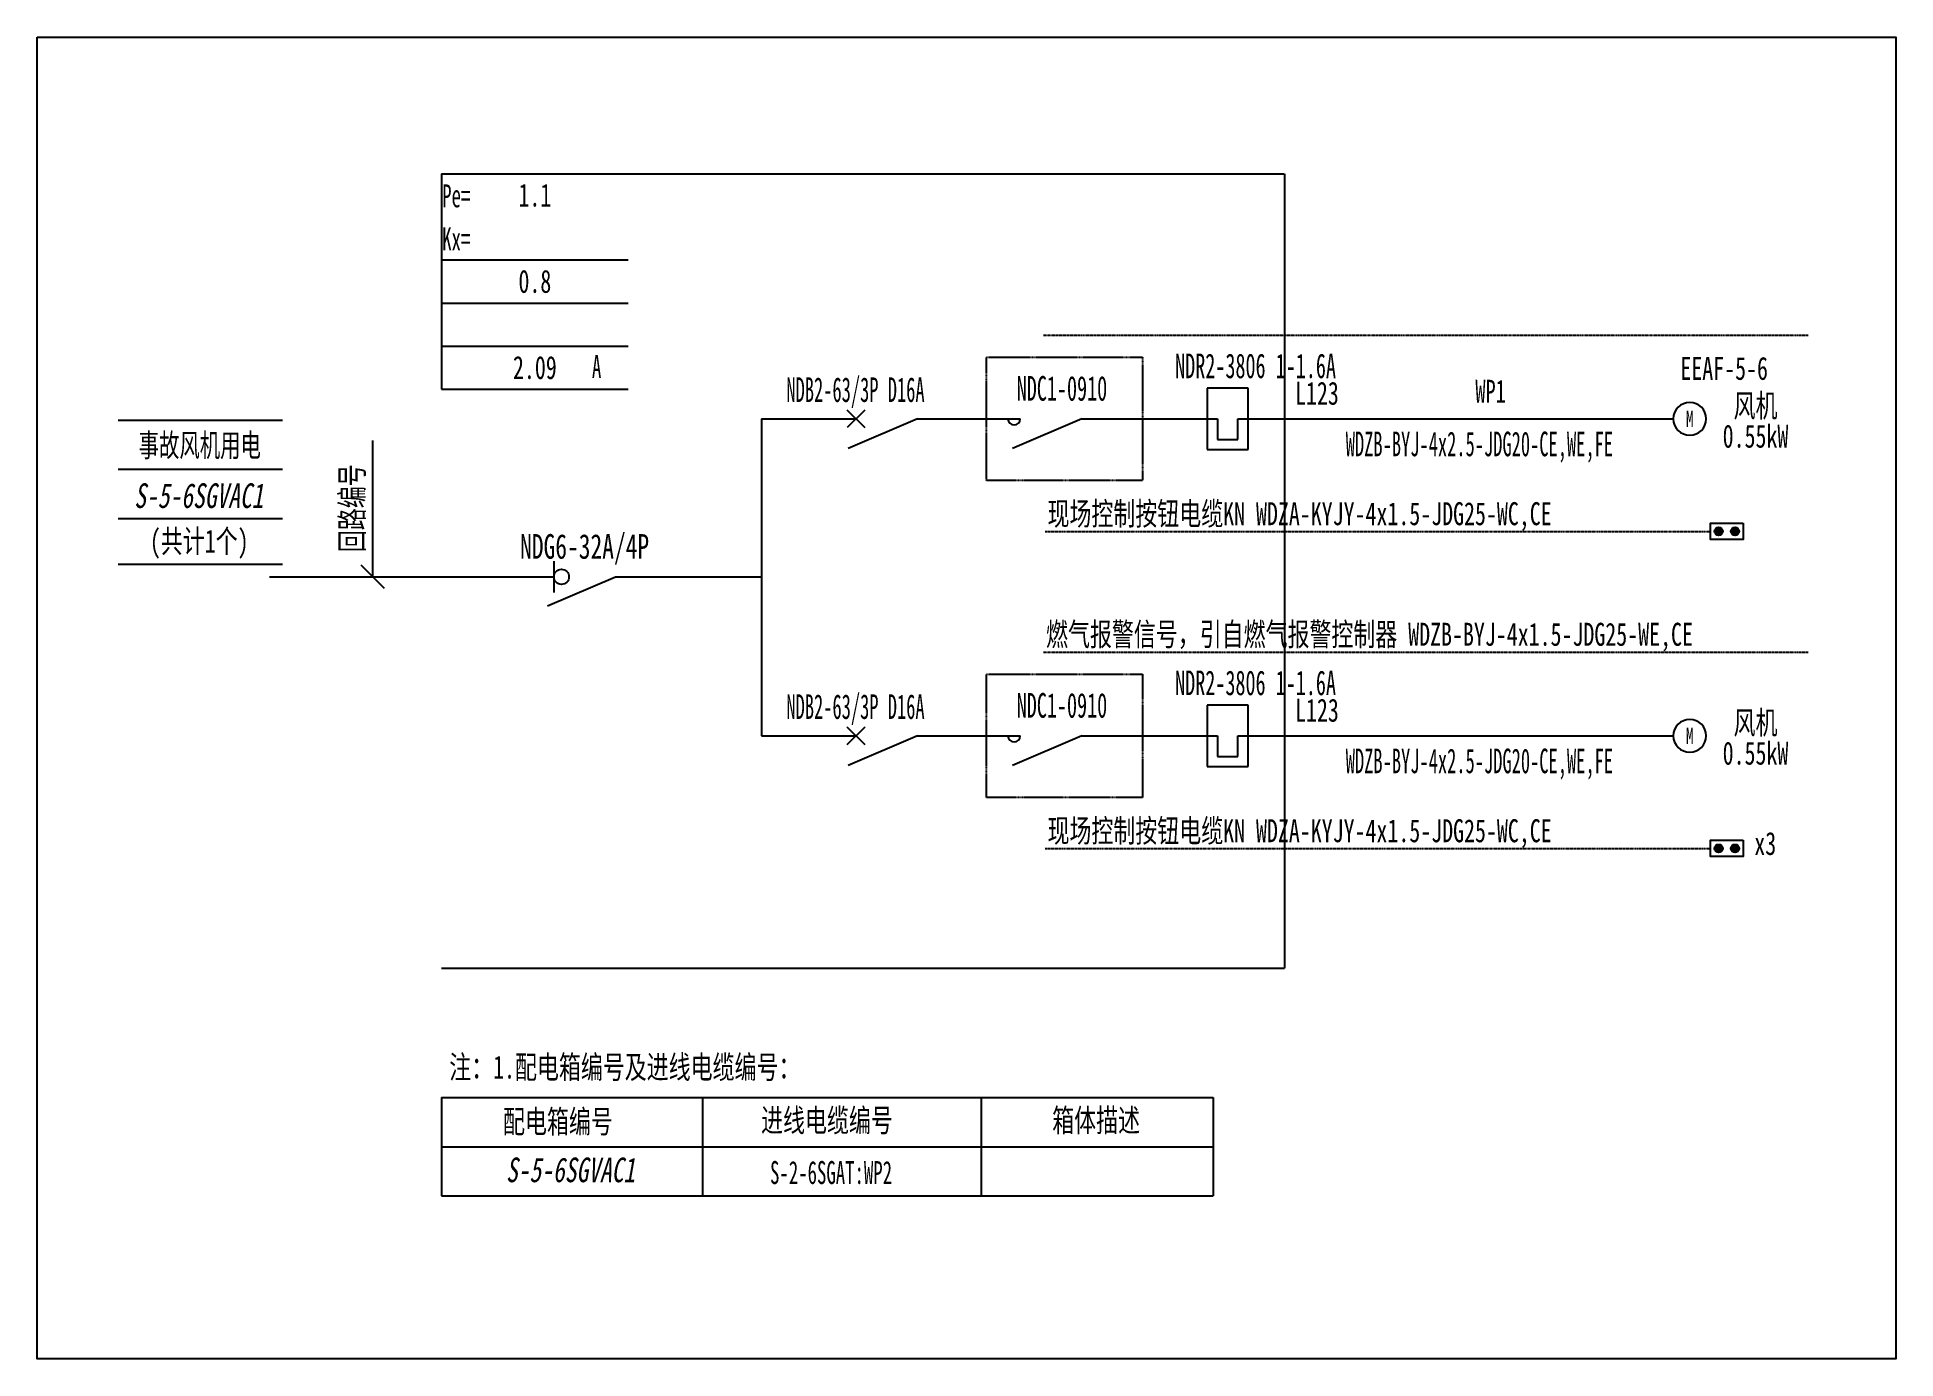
# Model space of a CAD drawing. Extents: x 318530 to 320966, y 364366 to 366098.
import ezdxf
from ezdxf.enums import TextEntityAlignment as Align

# ---------------------------------------------------------------- set-up
doc = ezdxf.new("R2010")
doc.units = 0
doc.header["$MEASUREMENT"] = 0
for name, pattern in [('DASH', [0.35, 0.25, -0.1]), ('DASHDOT', [1, 0.5, -0.25, 0, -0.25]), ('DASHED', [0.75, 0.5, -0.25])]:
    doc.linetypes.add(name, pattern=pattern)
for name, color, linetype in [('D_E_Eqpm(强电设备)', 100, 'Continuous'), ('D_E_Eqpm（强电设备）', 100, 'Continuous'), ('D_E_Text(强电文字)', 51, 'Continuous'), ('D_E_Text（强电文字）', 51, 'Continuous'), ('D_E_Wire(强电线缆)', 10, 'Continuous'), ('D_E_Wire（强电线缆）', 10, 'Continuous'), ('D_T_TableDim(表格尺寸)', 255, 'Continuous'), ('D_T_TableDim（表格尺寸）', 255, 'Continuous'), ('系统图', 220, 'Continuous')]:
    doc.layers.add(name, color=color, linetype=linetype)
doc.styles.add('$1$电气', font='', dxfattribs={"width": 0.7})
doc.styles.add('$1$电气箱', font='simhei.ttf', dxfattribs={"width": 0.8, "oblique": 10})
doc.styles.add('$3$电气', font='', dxfattribs={"width": 0.7})
doc.styles.add('电气', font='', dxfattribs={"width": 0.7})
doc.styles.add('电气箱', font='simhei.ttf', dxfattribs={"width": 0.8, "oblique": 10})
doc.styles.get('$1$电气').set_extended_font_data('SimSun')
doc.styles.get('$3$电气').set_extended_font_data('SimSun')
doc.styles.get('电气').set_extended_font_data('SimSun')

# ---------------------------------------------------------------- blocks, each defined once
blk = doc.blocks.new('1')
at = {"layer": 'D_E_Eqpm(强电设备)'}
for p, q in [((-314387, 61832), (-314387, 61082)), ((-313887, 61832), (-314387, 61832)), ((-313887, 61082), (-313887, 61832)), ((-314262, 61457), (-314262, 61207)), ((-314012, 61207), (-314012, 61457)), ((-314262, 61207), (-314012, 61207)), ((-314387, 61082), (-313887, 61082))]:
    blk.add_line(p, q, dxfattribs=at)
blk = doc.blocks.new('电机')
at = {"layer": 'D_E_Eqpm（强电设备）'}
for start, end in [(90, 180), (180, 270), (0, 90), (270, 0)]:
    blk.add_arc((0, 0), 200, start, end, dxfattribs=at)
at = {"layer": 'D_E_Eqpm（强电设备）', "color": 51, "style": '电气', "width": 0.7}
blk.add_text('M', height=200, dxfattribs=at).set_placement((0, 0), align=Align.MIDDLE)
blk = doc.blocks.new('电机启停按钮')
at = {"layer": 'D_E_Eqpm（强电设备）'}
for points in [[(150, 300, 1), (50, 300, 1)], [(50, 100, 1), (150, 100, 1)]]:
    blk.add_hatch(color=51, dxfattribs=at).paths.add_polyline_path(points)
blk.add_lwpolyline([(0, 400), (200, 400), (200, 0), (0, 0)], close=True, dxfattribs=at)
for centre in [(100, 300), (100, 100)]:
    blk.add_circle(centre, 50, dxfattribs=at)

msp = doc.modelspace()

# ---------------------------------------------------------------- linework, layer by layer
at = {"linetype": 'DASHED'}
for p, q in [((319060.4, 365919.5), (320165.4, 365919.5)), ((320165.4, 365919.5), (320165.4, 364877.7)), ((320165.4, 364877.7), (319060.4, 364877.7))]:
    msp.add_line(p, q, dxfattribs=at)
at = {"layer": 'D_E_Eqpm(强电设备)', "color": 100}
for p, q in [((319615.1, 365586.8), (319592.3, 365609.6)), ((319615.1, 365609.6), (319592.3, 365586.8)), ((319592.3, 365609.6), (319615.1, 365586.8)), ((319684.4, 365598.2), (319593.3, 365559.2)), ((319899.7, 365598.2), (319808.6, 365559.2)), ((319592.3, 365171.3), (319615.1, 365194.1)), ((319615.1, 365171.3), (319592.3, 365194.1)), ((319615.1, 365194.1), (319592.3, 365171.3)), ((319592.3, 365194.1), (319615.1, 365171.3)), ((319684.4, 365182.7), (319593.3, 365143.7)), ((319899.7, 365182.7), (319808.6, 365143.7))]:
    msp.add_line(p, q, dxfattribs=at)
for centre in [(319810.9, 365598.2), (319810.9, 365182.7)]:
    msp.add_arc(centre, 8.07, 180, 0, dxfattribs=at)
at = {"layer": 'D_E_Eqpm（强电设备）'}
msp.add_line((319207.6, 365411.5), (319207.6, 365370.7), dxfattribs=at)
at = {"layer": 'D_E_Eqpm（强电设备）', "color": 100}
msp.add_line((319199.3, 365352.9), (319288.4, 365391.1), dxfattribs=at)
at = {"layer": 'D_E_Eqpm（强电设备）'}
msp.add_circle((319217.6, 365391.1), 9.92, dxfattribs=at)
at = {"layer": 'D_E_Text（强电文字）'}
for p, q in [((319060.4, 365919.5), (319060.4, 365637)), ((319060.4, 365806.5), (319305.2, 365806.5)), ((319060.4, 365750), (319305.2, 365750)), ((319060.4, 365693.5), (319305.2, 365693.5)), ((319060.4, 365637), (319305.2, 365637)), ((318970.5, 365391.1), (318970.5, 365569.7)), ((318985.7, 365375.8), (318955.2, 365406.3))]:
    msp.add_line(p, q, dxfattribs=at)
at = {"layer": 'D_E_Wire(强电线缆)', "color": 10}
for p, q in [((319479.8, 365598.2), (319603.7, 365598.2)), ((319684.4, 365598.2), (319819, 365598.2)), ((319899.7, 365598.2), (320077.3, 365598.2)), ((320104.2, 365598.2), (320674.9, 365598.2)), ((319479.8, 365182.7), (319603.7, 365182.7)), ((319684.4, 365182.7), (319819, 365182.7)), ((319899.7, 365182.7), (320077.3, 365182.7)), ((320104.2, 365182.7), (320674.9, 365182.7))]:
    msp.add_line(p, q, dxfattribs=at)
at = {"layer": 'D_E_Wire（强电线缆）', "linetype": 'DASHDOT', "ltscale": 0.5}
for p, q in [((319849.6, 365708), (320851.8, 365708)), ((319851.7, 365450.6), (320723.5, 365450.6)), ((319849.6, 365292.5), (320851.8, 365292.5)), ((319851.7, 365035.1), (320723.5, 365035.1))]:
    msp.add_line(p, q, dxfattribs=at)
at = {"layer": 'D_E_Wire（强电线缆）'}
for p, q in [((319479.8, 365598.2), (319479.8, 365182.7)), ((318835, 365391.1), (319207.6, 365391.1)), ((319288.4, 365391.1), (319479.8, 365391.1))]:
    msp.add_line(p, q, dxfattribs=at)
at = {"layer": 'D_T_TableDim(表格尺寸)', "linetype": 'DASH', "elevation": 0}
for points in [[(319774.5, 365678.9), (319979, 365678.9), (319979, 365517.5), (319774.5, 365517.5)], [(319774.5, 365263.4), (319979, 365263.4), (319979, 365102), (319774.5, 365102)]]:
    msp.add_lwpolyline(points, close=True, dxfattribs=at)
at = {"layer": 'D_T_TableDim（表格尺寸）', "color": 255}
for p, q in [((318636.8, 365596.6), (318852.1, 365596.6)), ((318636.8, 365532), (318852.1, 365532)), ((318636.8, 365467.4), (318852.1, 365467.4)), ((318636.8, 365407.5), (318852.1, 365407.5))]:
    msp.add_line(p, q, dxfattribs=at)
at = {"layer": 'D_T_TableDim（表格尺寸）', "ltscale": 3.5}
for p, q in [((319060.4, 364708.6), (320072, 364708.6)), ((319060.4, 364708.6), (319060.4, 364579.5)), ((319402.4, 364708.6), (319402.4, 364579.5)), ((319767.6, 364708.6), (319767.6, 364579.5)), ((320072, 364708.6), (320072, 364579.5)), ((319060.4, 364644.1), (320072, 364644.1)), ((319060.4, 364644.1), (320072, 364644.1)), ((319402.4, 364644.1), (319402.4, 364579.5)), ((319060.4, 364579.5), (320072, 364579.5))]:
    msp.add_line(p, q, dxfattribs=at)
at = {"layer": '系统图', "ltscale": 9973.992009}
msp.add_lwpolyline([(318530.5, 366098.5), (320966.5, 366098.5), (320966.5, 364366), (318530.5, 364366)], close=True, dxfattribs=at)

# ---------------------------------------------------------------- block references
at = {"layer": 'D_E_Eqpm(强电设备)', "color": 100, "xscale": 0.1076289442000022, "yscale": 0.1076289442000022, "zscale": 0.1076289442000022}
for p in [(353901, 358983.6), (353901, 358568.1)]:
    msp.add_blockref('1', p, dxfattribs=at)
at = {"layer": 'D_E_Eqpm（强电设备）', "xscale": 0.1076289442000022, "yscale": 0.1076289442000022, "zscale": 0.1076289442000022}
for p in [(320696.4, 365598.2), (320696.4, 365182.7)]:
    msp.add_blockref('电机', p, dxfattribs=at)
at = {"layer": 'D_E_Eqpm（强电设备）', "xscale": 0.1076289442000022, "yscale": 0.1076289442000022, "zscale": 0.1076289442000022, "rotation": 270}
for p in [(320723.5, 365461.4), (320723.5, 365045.8)]:
    msp.add_blockref('电机启停按钮', p, dxfattribs=at)

# ---------------------------------------------------------------- texts
at = {"layer": 'D_E_Text(强电文字)', "color": 51, "style": '电气'}
for s, height, width, p in [('NDR2-3806 1-1.6A', 32.289, 0.6, (320021.9, 365651.5)), ('NDB2-63/3P D16A', 32.289, 0.55, (319512.4, 365620.3)), ('NDC1-0910', 32.29, 0.6, (319814.3, 365622)), ('NDR2-3806 1-1.6A', 32.289, 0.6, (320021.9, 365236)), ('NDB2-63/3P D16A', 32.289, 0.55, (319512.4, 365204.8)), ('NDC1-0910', 32.29, 0.6, (319814.3, 365206.5))]:
    msp.add_text(s, height=height, dxfattribs=dict(at, width=width)).set_placement(p)
at = {"layer": 'D_E_Text(强电文字)', "color": 51, "style": '电气', "width": 0.55}
for p in [(320420.7, 365561.4), (320420.7, 365145.9)]:
    msp.add_text('WDZB-BYJ-4x2.5-JDG20-CE,WE,FE', height=32.289, dxfattribs=at).set_placement(p, align=Align.MIDDLE)
at = {"layer": 'D_E_Text(强电文字)', "color": 51, "style": '$3$电气', "width": 0.7}
msp.add_text('NDG6-32A/4P', height=32.289, dxfattribs=at).set_placement((319248, 365414.8), align=Align.CENTER)
at = {"layer": 'D_E_Text（强电文字）', "linetype": 'Continuous', "style": '电气', "width": 0.6}
for s, height, p in [('Pe=', 30.14, (319061.3, 365875.5)), ('Kx=', 30.14, (319061.3, 365818.9)), ('A', 30.1, (319257.6, 365651.7))]:
    msp.add_text(s, height=height, dxfattribs=at).set_placement(p)
at = {"layer": 'D_E_Text（强电文字）'}
for s, height, style, width, p in [('EEAF-5-6', 30.14, '电气', 0.7, (320684.1, 365649.3)), ('L123', 30.14, '电气', 0.7, (320179.1, 365616.7)), ('WP1', 30.14, '$1$电气', 0.65, (320415.4, 365619.3)), ('现场控制按钮电缆KN WDZA-KYJY-4x1.5-JDG25-WC,CE', 30.136, '电气', 0.7, (319854.7, 365458.8)), ('燃气报警信号，引自燃气报警控制器 WDZB-BYJ-4x1.5-JDG25-WE,CE', 30.136, '电气', 0.7, (319852.7, 365300.7)), ('L123', 30.14, '电气', 0.7, (320179.1, 365201.2)), ('现场控制按钮电缆KN WDZA-KYJY-4x1.5-JDG25-WC,CE', 30.136, '电气', 0.7, (319854.7, 365043.2)), ('x3', 30.14, '电气', 0.7, (320781, 365026.5)), ('注：1.配电箱编号及进线电缆编号：', 30.136, '电气', 0.7, (319070.5, 364733.4))]:
    msp.add_text(s, height=height, dxfattribs=dict(at, style=style, width=width)).set_placement(p)
for s, height, style, width, p in [('风机', 30.14, '电气', 0.7, (320782.6, 365616)), ('事故风机用电', 30.14, '$1$电气', 0.65, (318743.6, 365564.1)), ('0.55kW', 30.14, '电气', 0.7, (320782.6, 365575.9)), ('风机', 30.14, '电气', 0.7, (320782.6, 365200.5)), ('0.55kW', 30.14, '电气', 0.7, (320782.6, 365160.4)), ('配电箱编号', 30.14, '电气', 0.7, (319213, 364677.7)), ('进线电缆编号', 30.14, '电气', 0.7, (319565.6, 364679.3)), ('箱体描述', 30.14, '电气', 0.7, (319918.4, 364679.3)), ('S-2-6SGAT:WP2', 30.136, '电气', 0.6, (319571, 364610.2))]:
    msp.add_text(s, height=height, dxfattribs=dict(at, style=style, width=width)).set_placement(p, align=Align.MIDDLE)
at = {"layer": 'D_E_Text（强电文字）', "style": '$3$电气', "width": 0.7}
msp.add_text('回路编号', height=30.14, rotation=90, dxfattribs=at).set_placement((318958.2, 365423.5))
at = {"layer": 'D_E_Text（强电文字）', "color": 7, "style": '$1$电气箱', "oblique": 10, "width": 0.7}
msp.add_text('S-5-6SGVAC1', height=32.289, dxfattribs=at).set_placement((318742.3, 365497.5), align=Align.MIDDLE)
at = {"layer": 'D_E_Text（强电文字）', "style": '$1$电气', "width": 0.7}
msp.add_text('(共计1个)', height=30.14, dxfattribs=at).set_placement((318742.9, 365422.8), align=Align.CENTER)
at = {"layer": 'D_E_Text（强电文字）', "style": '电气箱', "oblique": 10, "width": 0.7}
msp.add_text('S-5-6SGVAC1', height=32.289, dxfattribs=at).set_placement((319229.5, 364613.7), align=Align.MIDDLE)
at = {"layer": 'D_E_Text（强电文字）', "width": 244.833, "attachment_point": 5, "style": '电气'}
for s, insert, char_height in [('1.1', (319182.8, 365891.2), 30.14), ('0.8', (319182.8, 365778.2), 30.14), ('{\\C200;2.09}', (319182.8, 365665.2), 30.136)]:
    msp.add_mtext(s, dxfattribs=dict(at, insert=insert, char_height=char_height))

doc.saveas('drawing.dxf')
